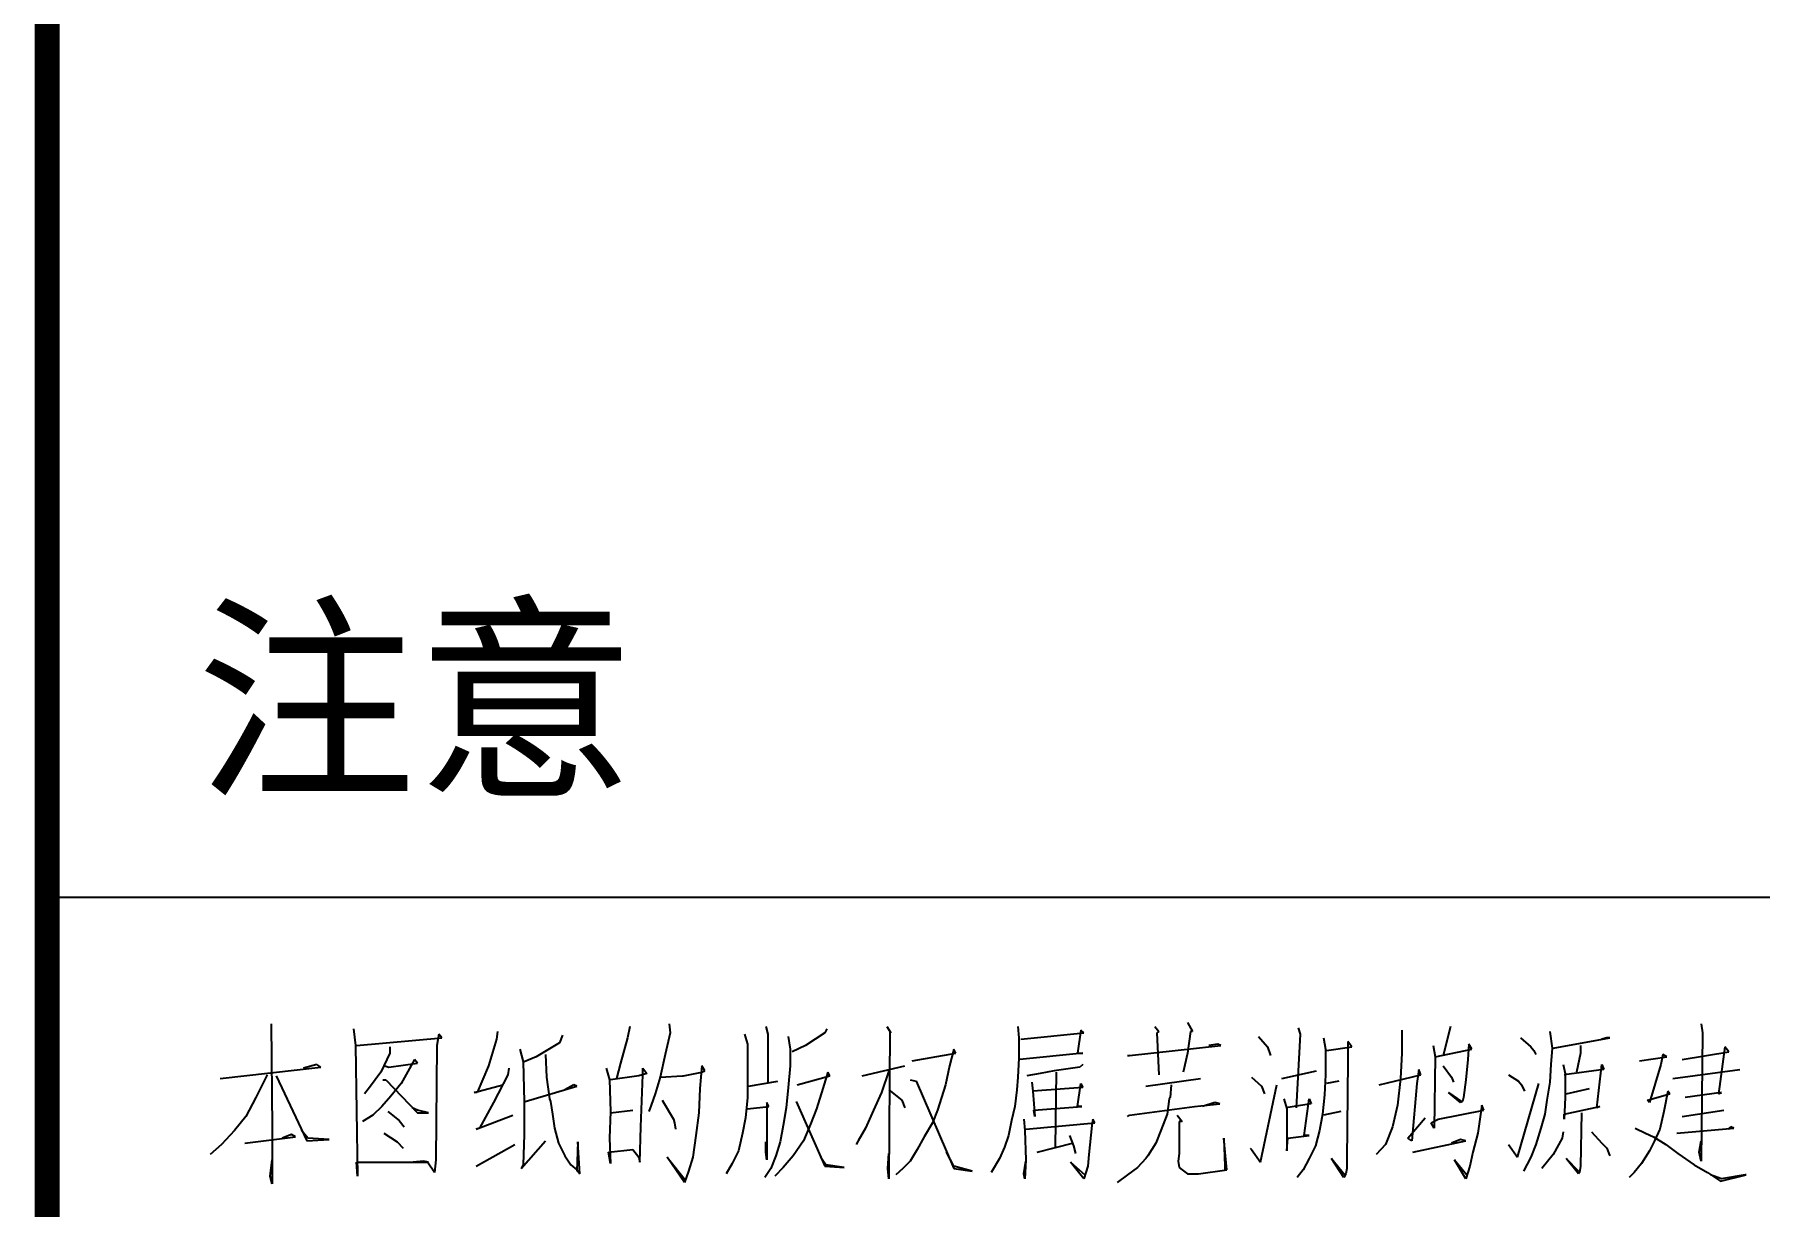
# Model space of a CAD drawing. Extents: x 12152 to 491505, y 111028 to 412681.
# Drawn here: x 481999 to 486107, y 198900 to 201691 of the extents above; entities that cross this region are included whole.
import ezdxf

# ---------------------------------------------------------------- set-up
doc = ezdxf.new("R2010")
doc.units = 0
doc.header["$LTSCALE"] = 1000
doc.header["$MEASUREMENT"] = 0
doc.layers.add('PUB_TITLE', color=4, linetype='Continuous')
doc.styles.add('图签2', font='', dxfattribs={"height": 1000})
doc.styles.get('图签2').set_extended_font_data('SimSun')

msp = doc.modelspace()

# ---------------------------------------------------------------- linework, layer by layer
at = {"layer": 'PUB_TITLE'}
for p, q in [((482028.7, 199636.3), (490428.7, 199636.3)), ((482562.2, 199334.6), (482564.6, 199086.6)), ((482758.1, 199322.5), (482763, 199283.2)), ((483101.6, 199316.4), (483099.2, 199298.3)), ((483416.1, 199328.5), (483411.2, 199301.3)), ((483512.8, 199313.4), (483500.7, 199262)), ((483510.4, 199334.6), (483512.8, 199313.4)), ((483740.2, 199328.5), (483745, 199310.4)), ((483880.5, 199313.4), (483834.5, 199283.2)), ((483885.3, 199322.5), (483880.5, 199313.4)), ((484028, 199328.5), (484037.7, 199313.4)), ((484035.3, 199316.4), (484032.9, 198965.7)), ((484037.7, 199313.4), (484035.3, 199316.4)), ((484340.1, 199328.5), (484342.5, 199301.3)), ((484347.3, 199298.3), (484497.3, 199313.4)), ((484490, 199319.5), (484482.8, 199265)), ((484497.3, 199313.4), (484490, 199319.5)), ((484666.6, 199328.5), (484676.3, 199316.4)), ((484676.3, 199316.4), (484671.5, 199313.4)), ((484671.5, 199313.4), (484676.3, 199213.6)), ((484744, 199337.6), (484756.1, 199316.4)), ((484751.3, 199316.4), (484744, 199265)), ((484756.1, 199316.4), (484751.3, 199316.4)), ((485007.7, 199325.5), (485012.5, 199310.4)), ((485254.4, 199319.5), (485254.4, 199265)), ((485370.5, 199328.5), (485353.6, 199259)), ((485607.6, 199316.4), (485612.4, 199277.1)), ((485968, 199334.6), (485970.4, 199313.4)), ((485970.4, 199313.4), (485968, 199008)), ((482763, 199283.2), (482767.8, 198971.8)), ((482765.4, 199283.2), (482968.6, 199301.3)), ((482845.2, 199280.2), (482845.2, 199265)), ((482956.5, 199283.2), (482954, 199011.1)), ((482961.3, 199310.4), (482956.5, 199283.2)), ((482968.6, 199301.3), (482961.3, 199310.4)), ((483099.2, 199298.3), (483079.8, 199234.8)), ((483154.8, 199274.1), (483162.1, 199243.9)), ((483249.2, 199289.2), (483193.5, 199256)), ((483256.4, 199307.4), (483249.2, 199289.2)), ((483411.2, 199301.3), (483394.3, 199240.9)), ((483689.4, 199310.4), (483696.7, 199286.2)), ((483696.7, 199286.2), (483696.7, 199213.6)), ((483745, 199310.4), (483745, 199195.5)), ((483793.4, 199304.4), (483798.2, 199274.1)), ((483798.2, 199274.1), (483798.2, 199234.8)), ((483834.5, 199283.2), (483803.1, 199268.1)), ((484187.7, 199274.1), (484178, 199234.8)), ((484192.5, 199265), (484187.7, 199274.1)), ((484342.5, 199301.3), (484342.5, 199252.9)), ((484606.2, 199259), (484823.9, 199283.2)), ((484816.6, 199286.2), (484794.8, 199283.2)), ((484823.9, 199283.2), (484816.6, 199286.2)), ((484913.4, 199304.4), (484935.1, 199280.2)), ((484935.1, 199280.2), (484942.4, 199259)), ((485012.5, 199310.4), (485002.9, 199135)), ((485068.2, 199301.3), (485073, 199274.1)), ((485073, 199274.1), (485073, 199213.6)), ((485075.4, 199271.1), (485135.9, 199280.2)), ((485126.2, 199292.3), (485126.2, 199246.9)), ((485135.9, 199280.2), (485126.2, 199292.3)), ((485329.4, 199283.2), (485334.2, 199256)), ((485334.2, 199256), (485421.3, 199274.1)), ((485414.1, 199286.2), (485411.6, 199249.9)), ((485421.3, 199274.1), (485414.1, 199286.2)), ((485537.4, 199301.3), (485561.6, 199280.2)), ((485561.6, 199280.2), (485568.9, 199271.1)), ((485612.4, 199277.1), (485610, 199237.8)), ((485614.8, 199277.1), (485750.3, 199301.3)), ((485680.1, 199283.2), (485680.1, 199265)), ((485743, 199301.3), (485730.9, 199298.3)), ((485750.3, 199301.3), (485743, 199301.3)), ((486023.6, 199280.2), (486009.1, 199168.3)), ((486033.3, 199268.1), (486023.6, 199280.2)), ((482441.2, 199204.6), (482680.7, 199231.8)), ((482671, 199237.8), (482639.6, 199228.8)), ((482680.7, 199231.8), (482671, 199237.8)), ((482845.2, 199265), (482823.4, 199219.7)), ((482833.1, 199234.8), (482842.8, 199231.8)), ((482842.8, 199231.8), (482910.5, 199240.9)), ((482903.3, 199249.9), (482871.8, 199192.5)), ((482910.5, 199240.9), (482903.3, 199249.9)), ((483079.8, 199234.8), (483053.2, 199171.3)), ((483162.1, 199243.9), (483164.5, 199150.1)), ((483193.5, 199256), (483164.5, 199243.9)), ((483215.3, 199262), (483217.7, 199207.6)), ((483394.3, 199240.9), (483384.6, 199204.6)), ((483500.7, 199262), (483488.6, 199207.6)), ((483587.8, 199234.8), (483583, 199180.4)), ((483595.1, 199222.7), (483587.8, 199234.8)), ((483798.2, 199234.8), (483793.4, 199183.4)), ((483970, 199210.6), (484071.6, 199234.8)), ((484088.5, 199246.9), (484192.5, 199265)), ((484178, 199234.8), (484168.3, 199189.5)), ((484342.5, 199252.9), (484340.1, 199207.6)), ((484494.9, 199265), (484344.9, 199249.9)), ((484487.6, 199231.8), (484427.2, 199222.7)), ((484482.8, 199265), (484494.9, 199265)), ((484494.9, 199237.8), (484487.6, 199231.8)), ((484601.3, 199259), (484606.2, 199259)), ((484744, 199265), (484734.4, 199219.7)), ((485126.2, 199246.9), (485123.8, 199011.1)), ((485254.4, 199265), (485252, 199204.6)), ((485334.2, 199256), (485331.8, 199086.6)), ((485353.6, 199234.8), (485372.9, 199207.6)), ((485411.6, 199249.9), (485406.8, 199201.5)), ((485568.9, 199271.1), (485573.7, 199262)), ((485610, 199237.8), (485607.6, 199195.5)), ((485639, 199237.8), (485643.9, 199216.7)), ((485680.1, 199265), (485670.5, 199219.7)), ((485718.8, 199135), (485730.9, 199237.8)), ((485730.9, 199237.8), (485735.8, 199225.7)), ((485820.4, 199246.9), (485885.8, 199256)), ((485871.2, 199237.8), (485844.6, 199147.1)), ((485876.1, 199262), (485871.2, 199237.8)), ((485885.8, 199256), (485876.1, 199262)), ((485922, 199249.9), (486033.3, 199268.1)), ((482552.5, 199213.6), (482525.9, 199159.2)), ((482574.3, 199210.6), (482646.8, 199056.4)), ((482823.4, 199219.7), (482796.8, 199183.4)), ((482828.3, 199201.5), (482835.5, 199201.5)), ((482835.5, 199201.5), (482910.5, 199122.9)), ((482871.8, 199192.5), (482847.6, 199162.2)), ((483125.8, 199213.6), (483091.9, 199147.1)), ((483128.2, 199228.8), (483125.8, 199213.6)), ((483217.7, 199207.6), (483225, 199156.2)), ((483360.4, 199228.8), (483367.7, 199201.5)), ((483367.7, 199201.5), (483370.1, 199126)), ((483437.8, 199210.6), (483370.1, 199201.5)), ((483457.2, 199216.7), (483437.8, 199210.6)), ((483442.7, 199089.7), (483447.5, 199213.6)), ((483447.5, 199228.8), (483457.2, 199216.7)), ((483447.5, 199213.6), (483447.5, 199228.8)), ((483488.6, 199207.6), (483476.5, 199168.3)), ((483488.6, 199207.6), (483541.8, 199210.6)), ((483541.8, 199210.6), (483544.3, 199210.6)), ((483544.3, 199210.6), (483587.8, 199219.7)), ((483587.8, 199219.7), (483595.1, 199222.7)), ((483696.7, 199213.6), (483696.7, 199159.2)), ((483699.1, 199186.4), (483769.2, 199198.5)), ((483815.2, 199189.5), (483892.6, 199210.6)), ((483887.7, 199219.7), (483875.6, 199180.4)), ((483892.6, 199210.6), (483887.7, 199219.7)), ((484032.9, 199222.7), (484015.9, 199171.3)), ((484083.7, 199201.5), (484098.2, 199198.5)), ((484098.2, 199198.5), (484187.7, 198989.9)), ((484340.1, 199207.6), (484337.7, 199177.4)), ((484393.3, 199216.7), (484361.8, 199210.6)), ((484373.9, 199195.5), (484376.4, 199174.3)), ((484427.2, 199222.7), (484393.3, 199216.7)), ((484432, 199219.7), (484429.6, 199041.3)), ((484482.8, 199138.1), (484490, 199192.5)), ((484490, 199192.5), (484494.9, 199183.4)), ((484644.9, 199186.4), (484775.5, 199204.6)), ((484896.4, 199207.6), (484920.6, 199186.4)), ((484969, 199204.6), (485051.2, 199222.7)), ((485073, 199213.6), (485070.6, 199165.3)), ((485104.4, 199198.5), (485075.4, 199192.5)), ((485201.2, 199189.5), (485300.4, 199213.6)), ((485252, 199204.6), (485244.7, 199141.1)), ((485290.7, 199192.5), (485278.6, 199056.4)), ((485295.5, 199225.7), (485290.7, 199192.5)), ((485300.4, 199213.6), (485295.5, 199225.7)), ((485372.9, 199207.6), (485377.8, 199195.5)), ((485406.8, 199201.5), (485402, 199159.2)), ((485508.4, 199213.6), (485532.6, 199198.5)), ((485530.2, 199017.1), (485581, 199192.5)), ((485532.6, 199198.5), (485539.9, 199189.5)), ((485607.6, 199195.5), (485600.3, 199153.2)), ((485735.8, 199225.7), (485641.4, 199213.6)), ((485643.9, 199216.7), (485643.9, 199159.2)), ((485900.3, 199204.6), (486059.9, 199225.7)), ((482525.9, 199159.2), (482501.7, 199113.9)), ((482796.8, 199183.4), (482784.7, 199168.3)), ((482847.6, 199162.2), (482825.8, 199138.1)), ((483046, 199171.3), (483113.7, 199189.5)), ((483053.2, 199171.3), (483046, 199171.3)), ((483164.5, 199150.1), (483164.5, 199071.5)), ((483166.9, 199150.1), (483290.3, 199186.4)), ((483225, 199156.2), (483227.4, 199150.1)), ((483227.4, 199150.1), (483232.2, 199119.9)), ((483283, 199189.5), (483261.2, 199177.4)), ((483290.3, 199186.4), (483283, 199189.5)), ((483476.5, 199168.3), (483466.9, 199141.1)), ((483493.5, 199153.2), (483520.1, 199107.8)), ((483583, 199180.4), (483580.5, 199122.9)), ((483696.7, 199159.2), (483691.8, 199110.8)), ((483793.4, 199183.4), (483788.6, 199135)), ((483812.8, 199150.1), (483880.5, 198995.9)), ((483875.6, 199180.4), (483861.1, 199132)), ((484015.9, 199171.3), (483996.6, 199129)), ((484032.9, 199177.4), (484064.3, 199153.2)), ((484064.3, 199153.2), (484071.6, 199135)), ((484158.7, 199159.2), (484149, 199129)), ((484168.3, 199189.5), (484158.7, 199159.2)), ((484337.7, 199177.4), (484332.8, 199138.1)), ((484494.9, 199183.4), (484376.4, 199174.3)), ((484376.4, 199174.3), (484381.2, 199113.9)), ((484700.5, 199156.2), (484695.7, 199119.9)), ((484702.9, 199159.2), (484700.5, 199156.2)), ((484705.3, 199189.5), (484702.9, 199159.2)), ((484918.2, 199005), (484956.9, 199189.5)), ((484920.6, 199186.4), (484927.9, 199168.3)), ((484973.8, 199156.2), (484981.1, 199132)), ((485022.2, 199068.5), (485034.3, 199156.2)), ((485034.3, 199156.2), (485039.1, 199144.1)), ((485070.6, 199165.3), (485065.7, 199119.9)), ((485365.7, 199171.3), (485397.1, 199150.1)), ((485394.7, 199147.1), (485365.7, 199171.3)), ((485399.6, 199150.1), (485394.7, 199147.1)), ((485402, 199159.2), (485399.6, 199150.1)), ((485539.9, 199189.5), (485547.1, 199174.3)), ((485600.3, 199153.2), (485595.5, 199119.9)), ((485643.9, 199159.2), (485641.4, 199107.8)), ((485646.3, 199168.3), (485701.9, 199180.4)), ((485839.8, 199153.2), (485893, 199168.3)), ((485844.6, 199147.1), (485839.8, 199153.2)), ((485888.2, 199174.3), (485878.5, 199126)), ((485893, 199168.3), (485888.2, 199174.3)), ((486016.4, 199171.3), (485929.3, 199159.2)), ((486009.1, 199168.3), (486016.4, 199171.3)), ((482501.7, 199113.9), (482475.1, 199080.6)), ((482804.1, 199116.9), (482779.9, 199101.8)), ((482825.8, 199138.1), (482804.1, 199116.9)), ((482840.4, 199126), (482867, 199104.8)), ((482910.5, 199129), (482898.4, 199135)), ((482937.1, 199122.9), (482910.5, 199129)), ((482910.5, 199122.9), (482937.1, 199122.9)), ((483050.8, 199083.6), (483137.9, 199116.9)), ((483091.9, 199147.1), (483058.1, 199086.6)), ((483232.2, 199119.9), (483237.1, 199086.6)), ((483370.1, 199126), (483367.7, 199062.5)), ((483370.1, 199122.9), (483423.3, 199129)), ((483466.9, 199141.1), (483462, 199126)), ((483520.1, 199107.8), (483522.5, 199098.7)), ((483580.5, 199122.9), (483573.3, 199068.5)), ((483691.8, 199110.8), (483684.6, 199074.6)), ((483696.7, 199132), (483747.4, 199138.1)), ((483742.6, 199147.1), (483742.6, 199011.1)), ((483747.4, 199138.1), (483742.6, 199147.1)), ((483788.6, 199135), (483781.3, 199092.7)), ((483861.1, 199132), (483846.6, 199095.7)), ((483996.6, 199129), (483977.2, 199086.6)), ((484149, 199129), (484136.9, 199098.7)), ((484332.8, 199138.1), (484325.6, 199104.8)), ((484354.6, 199107.8), (484357, 199080.6)), ((484378.8, 199129), (484492.5, 199138.1)), ((484381.2, 199113.9), (484378.8, 199129)), ((484492.5, 199138.1), (484482.8, 199138.1)), ((484519.1, 199107.8), (484516.7, 199092.7)), ((484523.9, 199098.7), (484519.1, 199107.8)), ((484601.3, 199113.9), (484606.2, 199116.9)), ((484606.2, 199116.9), (484761, 199138.1)), ((484695.7, 199119.9), (484681.1, 199080.6)), ((484719.8, 199116.9), (484731.9, 199101.8)), ((484761, 199138.1), (484821.4, 199144.1)), ((484809.3, 199147.1), (484780.3, 199138.1)), ((484821.4, 199144.1), (484809.3, 199147.1)), ((485039.1, 199144.1), (484978.7, 199135)), ((484981.1, 199132), (484981.1, 199032.2)), ((485065.7, 199119.9), (485058.5, 199080.6)), ((485109.3, 199126), (485068.2, 199116.9)), ((485244.7, 199141.1), (485232.7, 199089.7)), ((485268.9, 199062.5), (485310.1, 199110.8)), ((485324.6, 199098.7), (485341.5, 199107.8)), ((485341.5, 199107.8), (485450.4, 199129)), ((485445.5, 199141.1), (485435.8, 199074.6)), ((485450.4, 199129), (485445.5, 199141.1)), ((485595.5, 199119.9), (485585.8, 199086.6)), ((485641.4, 199119.9), (485726.1, 199138.1)), ((485641.4, 199107.8), (485641.4, 199119.9)), ((485682.6, 199122.9), (485680.1, 198995.9)), ((485726.1, 199138.1), (485718.8, 199135)), ((485878.5, 199126), (485868.8, 199083.6)), ((485922, 199113.9), (486021.2, 199129)), ((482475.1, 199080.6), (482443.7, 199047.3)), ((482564.6, 199086.6), (482564.6, 198953.6)), ((482610.6, 199071.5), (482588.8, 199062.5)), ((482620.2, 199065.5), (482610.6, 199071.5)), ((482649.3, 199062.5), (482634.8, 199080.6)), ((482830.7, 199074.6), (482862.1, 199053.4)), ((482867, 199104.8), (482879.1, 199089.7)), ((483058.1, 199086.6), (483050.8, 199083.6)), ((483164.5, 199071.5), (483162.1, 198999)), ((483237.1, 199086.6), (483246.7, 199050.4)), ((483440.2, 199005), (483442.7, 199089.7)), ((483522.5, 199098.7), (483524.9, 199083.6)), ((483573.3, 199068.5), (483566, 199017.1)), ((483684.6, 199074.6), (483674.9, 199032.2)), ((483781.3, 199092.7), (483774.1, 199053.4)), ((483846.6, 199095.7), (483829.7, 199056.4)), ((483977.2, 199086.6), (483960.3, 199056.4)), ((484136.9, 199098.7), (484117.5, 199065.5)), ((484318.3, 199068.5), (484308.6, 199041.3)), ((484325.6, 199104.8), (484318.3, 199068.5)), ((484357, 199080.6), (484359.4, 199011.1)), ((484359.4, 199083.6), (484523.9, 199098.7)), ((484463.4, 199068.5), (484473.1, 199044.3)), ((484516.7, 199092.7), (484509.4, 199023.2)), ((484681.1, 199080.6), (484669, 199050.4)), ((484724.7, 199101.8), (484724.7, 199032.2)), ((484731.9, 199101.8), (484724.7, 199101.8)), ((484983.5, 199062.5), (485034.3, 199068.5)), ((485034.3, 199068.5), (485022.2, 199068.5)), ((485058.5, 199080.6), (485048.8, 199044.3)), ((485232.7, 199089.7), (485215.7, 199047.3)), ((485331.8, 199086.6), (485324.6, 199098.7)), ((485435.8, 199074.6), (485423.7, 199029.2)), ((485585.8, 199086.6), (485573.7, 199047.3)), ((485639, 199077.6), (485636.6, 199062.5)), ((485706.8, 199077.6), (485730.9, 199050.4)), ((485810.8, 199086.6), (485835, 199074.6)), ((485835, 199074.6), (485854.3, 199065.5)), ((485868.8, 199083.6), (485856.7, 199056.4)), ((485909.9, 199074.6), (486045.4, 199086.6)), ((486038.1, 199089.7), (486030.9, 199083.6)), ((486045.4, 199086.6), (486038.1, 199089.7)), ((482443.7, 199047.3), (482417.1, 199023.2)), ((482499.3, 199050.4), (482620.2, 199065.5)), ((482646.8, 199056.4), (482700.1, 199059.4)), ((482700.1, 199059.4), (482649.3, 199062.5)), ((482862.1, 199053.4), (482876.6, 199038.3)), ((483050.8, 198995.9), (483142.7, 199047.3)), ((483157.2, 198989.9), (483215.3, 199056.4)), ((483246.7, 199050.4), (483261.2, 199020.1)), ((483292.7, 199053.4), (483290.3, 198983.8)), ((483297.5, 198977.8), (483292.7, 199053.4)), ((483365.3, 199029.2), (483423.3, 199035.2)), ((483370.1, 199002), (483365.3, 199029.2)), ((483367.7, 199062.5), (483370.1, 199002)), ((483423.3, 199035.2), (483437.8, 199017.1)), ((483674.9, 199032.2), (483660.4, 199002)), ((483740.2, 199029.2), (483740.2, 199053.4)), ((483742.6, 199011.1), (483740.2, 199029.2)), ((483774.1, 199053.4), (483764.4, 199020.1)), ((483829.7, 199056.4), (483805.5, 199020.1)), ((483960.3, 199056.4), (483955.5, 199047.3)), ((484030.5, 198989.9), (484032.9, 199026.2)), ((484100.6, 199035.2), (484083.7, 199008)), ((484117.5, 199065.5), (484100.6, 199035.2)), ((484187.7, 198995.9), (484170.8, 199029.2)), ((484308.6, 199041.3), (484296.5, 199014.1)), ((484386, 199029.2), (484470.7, 199050.4)), ((484473.1, 199044.3), (484478, 199026.2)), ((484669, 199050.4), (484649.7, 199020.1)), ((484724.7, 199026.2), (484722.3, 199008)), ((484724.7, 199032.2), (484724.7, 199026.2)), ((484831.1, 199062.5), (484833.5, 198995.9)), ((484838.4, 198986.9), (484831.1, 199062.5)), ((484894, 199038.3), (484896.4, 199035.2)), ((484896.4, 199035.2), (484918.2, 199005)), ((484981.1, 199032.2), (484983.5, 199062.5)), ((485048.8, 199044.3), (485034.3, 199014.1)), ((485215.7, 199047.3), (485193.9, 199023.2)), ((485278.6, 199056.4), (485268.9, 199062.5)), ((485281, 199029.2), (485406.8, 199056.4)), ((485394.7, 199059.4), (485372.9, 199050.4)), ((485406.8, 199056.4), (485394.7, 199059.4)), ((485423.7, 199029.2), (485416.5, 198995.9)), ((485508.4, 199047.3), (485530.2, 199017.1)), ((485573.7, 199047.3), (485561.6, 199017.1)), ((485636.6, 199062.5), (485614.8, 199023.2)), ((485730.9, 199050.4), (485743, 199038.3)), ((485743, 199038.3), (485747.9, 199026.2)), ((485747.9, 199026.2), (485750.3, 199020.1)), ((485844.6, 199032.2), (485825.3, 199002)), ((485856.7, 199056.4), (485844.6, 199032.2)), ((485854.3, 199065.5), (485883.3, 199047.3)), ((485883.3, 199047.3), (485912.4, 199026.2)), ((485912.4, 199026.2), (485951.1, 198999)), ((485963.2, 199029.2), (485968, 199056.4)), ((485968, 199008), (485963.2, 199029.2)), ((482559.8, 198971.8), (482564.6, 199011.1)), ((482765.4, 199005), (482937.1, 199005)), ((482767.8, 198971.8), (482765.4, 199005)), ((482925, 199008), (482900.8, 199005)), ((482937.1, 199005), (482925, 199008)), ((482951.6, 198980.8), (482934.7, 199005)), ((482954, 199011.1), (482951.6, 198980.8)), ((483162.1, 198999), (483157.2, 198989.9)), ((483261.2, 199020.1), (483275.8, 198999)), ((483275.8, 198999), (483290.3, 198986.9)), ((483290.3, 198986.9), (483297.5, 198977.8)), ((483437.8, 199017.1), (483440.2, 199005)), ((483505.6, 199017.1), (483549.1, 198962.7)), ((483546.7, 198956.6), (483505.6, 199017.1)), ((483566, 199017.1), (483556.4, 198983.8)), ((483660.4, 199002), (483645.9, 198977.8)), ((483752.3, 198989.9), (483737.8, 198968.7)), ((483764.4, 199020.1), (483752.3, 198989.9)), ((483781.3, 198992.9), (483762, 198971.8)), ((483805.5, 199020.1), (483781.3, 198992.9)), ((483882.9, 198999), (483870.8, 199017.1)), ((483880.5, 198995.9), (483926.4, 198992.9)), ((483926.4, 198992.9), (483882.9, 198999)), ((484032.9, 198965.7), (484030.5, 198989.9)), ((484066.7, 198989.9), (484049.8, 198974.8)), ((484083.7, 199008), (484066.7, 198989.9)), ((484231.2, 198983.8), (484187.7, 198995.9)), ((484187.7, 198989.9), (484231.2, 198983.8)), ((484296.5, 199014.1), (484277.2, 198980.8)), ((484354.6, 198977.8), (484359.4, 199008)), ((484359.4, 199011.1), (484357, 198965.7)), ((484465.9, 199005), (484499.7, 198974.8)), ((484497.3, 198965.7), (484465.9, 199005)), ((484507, 198995.9), (484502.1, 198980.8)), ((484509.4, 199023.2), (484507, 198995.9)), ((484625.5, 198992.9), (484601.3, 198974.8)), ((484644.9, 199014.1), (484625.5, 198992.9)), ((484649.7, 199020.1), (484644.9, 199014.1)), ((484722.3, 199008), (484724.7, 198992.9)), ((484724.7, 198992.9), (484731.9, 198986.9)), ((484731.9, 198986.9), (484744, 198977.8)), ((484770.6, 198977.8), (484838.4, 198986.9)), ((484833.5, 198995.9), (484833.5, 198986.9)), ((485019.8, 198986.9), (485005.3, 198968.7)), ((485034.3, 199014.1), (485019.8, 198986.9)), ((485087.5, 199014.1), (485119, 198974.8)), ((485116.5, 198968.7), (485087.5, 199014.1)), ((485123.8, 198989.9), (485121.4, 198977.8)), ((485123.8, 199011.1), (485123.8, 198989.9)), ((485380.2, 199011.1), (485409.2, 198974.8)), ((485406.8, 198965.7), (485380.2, 199011.1)), ((485416.5, 198995.9), (485406.8, 198965.7)), ((485561.6, 199017.1), (485544.7, 198983.8)), ((485614.8, 199023.2), (485588.2, 198989.9)), ((485646.3, 199014.1), (485675.3, 198983.8)), ((485675.3, 198977.8), (485646.3, 199014.1)), ((485680.1, 198995.9), (485677.7, 198980.8)), ((485825.3, 199002), (485808.3, 198980.8)), ((485951.1, 198999), (485982.5, 198980.8)), ((482564.6, 198953.6), (482559.8, 198971.8)), ((483556.4, 198983.8), (483546.7, 198956.6)), ((484357, 198965.7), (484354.6, 198977.8)), ((484502.1, 198980.8), (484497.3, 198965.7)), ((484601.3, 198974.8), (484577.1, 198956.6)), ((484744, 198977.8), (484770.6, 198977.8)), ((485121.4, 198977.8), (485116.5, 198968.7)), ((485677.7, 198980.8), (485675.3, 198977.8)), ((485808.3, 198980.8), (485796.3, 198968.7)), ((485982.5, 198980.8), (485987.3, 198977.8)), ((485987.3, 198977.8), (486014, 198959.7)), ((486016.4, 198965.7), (485989.8, 198974.8)), ((486014, 198959.7), (486074.4, 198974.8)), ((486072, 198974.8), (486016.4, 198965.7)), ((486074.4, 198974.8), (486072, 198974.8))]:
    msp.add_line(p, q, dxfattribs=at)
at = {"layer": 'PUB_TITLE', "const_width": 60}
msp.add_lwpolyline([(490428.7, 196322), (490413.4, 217923.4), (482028.7, 217921.9), (482028.7, 196322)], close=True, dxfattribs=at)

# ---------------------------------------------------------------- texts
at = {"layer": 'PUB_TITLE', "style": '图签2', "width": 1}
msp.add_text('注意', height=384, dxfattribs=at).set_placement((482383, 199915.1))

doc.saveas('drawing.dxf')
